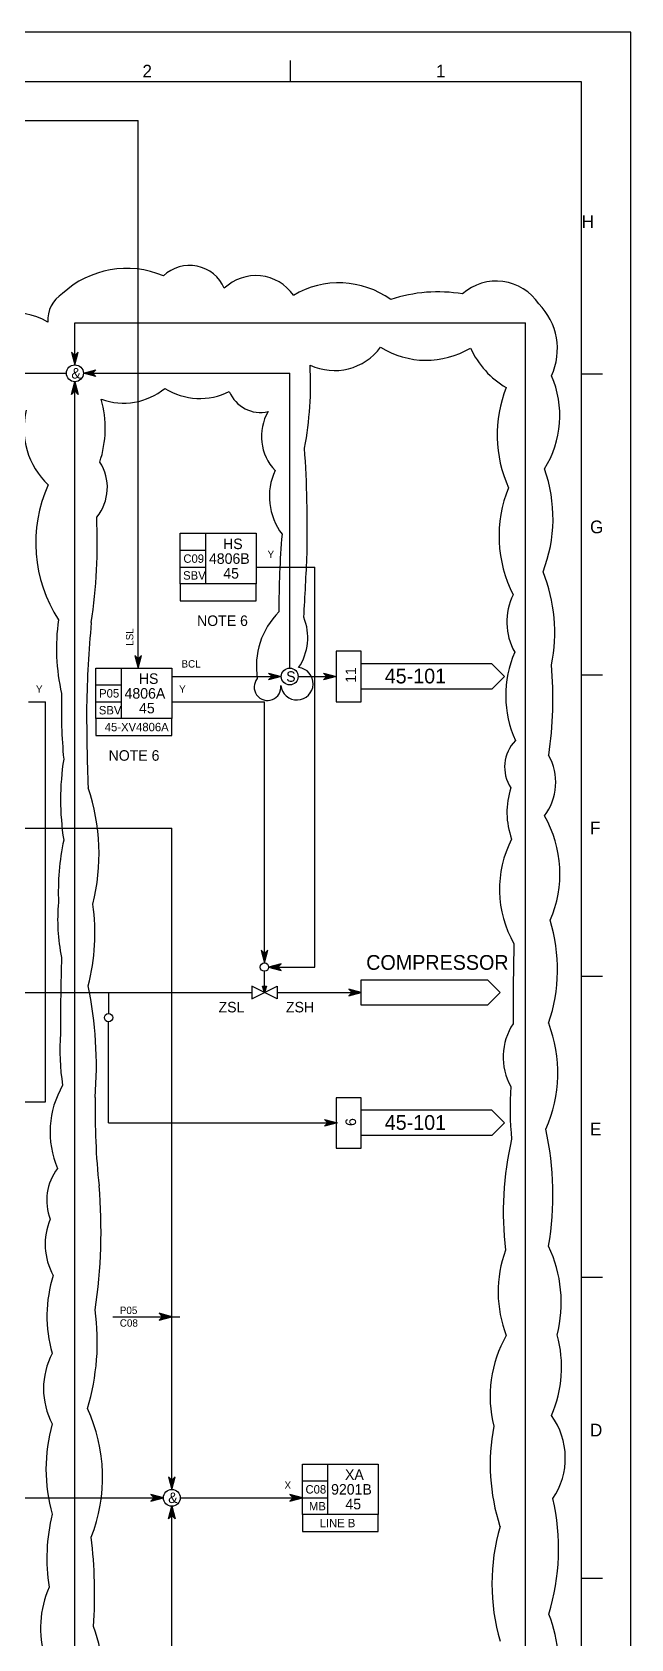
# Model space of a CAD drawing. Extents: x 0 to 841, y 0 to 594.
# Drawn here: x 698.8 to 841, y 212.5 to 594 of the extents above; entities that cross this region are included whole.
import ezdxf

# ---------------------------------------------------------------- set-up
doc = ezdxf.new("R2010")
doc.units = 0
for name, color, linetype in [('01-LIN-025-A', 7, 'Continuous'), ('08-LIN-050-A', 7, 'Continuous'), ('09-LIN-050-B', 7, 'Continuous'), ('35-TXT-025', 7, 'Continuous'), ('43-', 7, 'Continuous'), ('45-', 7, 'Continuous'), ('46-', 7, 'Continuous'), ('47-', 7, 'Continuous'), ('48-BOR-018', 7, 'Continuous'), ('49-LOG-UD', 7, 'Continuous'), ('50-REV-035-TRNG', 7, 'Continuous')]:
    doc.layers.add(name, color=color, linetype=linetype)

msp = doc.modelspace()

# ---------------------------------------------------------------- linework, layer by layer
at = {"layer": '01-LIN-025-A'}
for p, q in [((760.1, 587.26), (760.1, 582.23)), ((760.1, 587.26), (760.1, 582.23)), ((829.26, 582.23), (10.33, 582.23)), ((829.26, 582.23), (10.33, 582.23)), ((829.26, 112.01), (829.26, 582.23)), ((829.26, 112.01), (829.26, 582.23)), ((834.27, 512.76), (829.26, 512.76)), ((834.27, 512.76), (829.26, 512.76)), ((834.27, 441.28), (829.26, 441.28)), ((834.27, 441.28), (829.26, 441.28)), ((834.27, 369.8), (829.26, 369.8)), ((834.27, 369.8), (829.26, 369.8)), ((834.27, 298.32), (829.26, 298.32)), ((834.27, 298.32), (829.26, 298.32)), ((834.27, 226.84), (829.26, 226.84)), ((834.27, 226.84), (829.26, 226.84))]:
    msp.add_line(p, q, dxfattribs=at)
msp.add_lwpolyline([(718, 289), (733.95, 289)], dxfattribs=at)
for centre, radius, start, end in [((736.21, 529.59), 9.01, 23.5439, 133.479), ((721.26, 515.64), 22.27, 66.8695, 133.072), ((751.96, 525.38), 10.82, 34.4936, 133.8516), ((771.66, 513.32), 21.14, 54.3489, 120.6711), ((809.08, 522.83), 12.07, 33.5401, 131.6852), ((709.8, 525.73), 7.22, 121.2229, 184.6618), ((795.2, 497.02), 35.31, 80.4468, 108.524), ((694.73, 512.25), 15.1, 58.5975, 144.0263), ((808.31, 518.78), 15.24, 335.3158, 44.6967), ((770.62, 527.26), 13.61, 244.7811, 323.5923), ((792.4, 536.62), 20.53, 238.1585, 300.8535), ((822.17, 527.82), 21.17, 204.6621, 239.4263), ((683.92, 510.33), 81.03, 349.2576, 3.2577), ((800.44, 502.94), 23.7, 327.7758, 23.5611), ((720.56, 521.4), 15.49, 250.0618, 309.3191), ((738.67, 522.58), 15.56, 237.7834, 296.6974), ((753.07, 511.67), 7.99, 202, 283.0429), ((839.44, 498.36), 30.2, 158.162, 204.5019), ((715.27, 499.82), 18.36, 166.0054, 226.5096), ((690.5, 499.98), 25.7, 341.7095, 15.4621), ((765.08, 498), 11.79, 150.033, 223.4718), ((484.2, 476.04), 279.98, 358.7889, 3.9306), ((705.62, 485.88), 11.08, 320.5416, 33.0105), ((769.94, 483.72), 14.77, 155.3031, 217.2217), ((787.46, 478.53), 35.06, 338.8024, 19.6282), ((733.29, 472.74), 33.61, 155.8126, 212.9833), ((840.23, 474.33), 30.53, 157.8623, 207.1159), ((586.47, 472.85), 127.84, 351.4244, 2.6838), ((942.04, 458.21), 184.6, 174.8479, 180.5717), ((-126.81, 508.79), 891.77, 356.54713, 357.51491), ((784.3, 451.46), 38.63, 348.497, 21.89), ((826.1, 453.95), 14.56, 153.6235, 209.4722), ((751.9, 447.65), 47.29, 171.7397, 193.0984), ((770.43, 443.38), 18.36, 134.9925, 188.9448), ((751.52, 450.24), 12.77, 326.102, 22.2484), ((991.97, 428.31), 280.25, 174.7838, 178.8577), ((837.12, 436.5), 25.83, 156.5173, 204.4877), ((761.71, 439.29), 3.86, 186.0758, 83.9135), ((731.42, 435.86), 91.08, 351.4487, 4.9721), ((754.73, 438.48), 3.18, 139.9747, 7.1349), ((826.54, 432.98), 120.76, 178.1272, 185.5087), ((1137.51, 432.33), 425.73, 179.7893, 182.3927), ((819.96, 419.5), 8.94, 135.2292, 213.5376), ((768.5, 411.77), 62.91, 171.2041, 188.7959), ((809.98, 415.88), 13.18, 322.8, 29.2195), ((665.99, 398.88), 48.75, 345.815, 18.7655), ((830.19, 408.75), 18.61, 161.8043, 199.9315), ((796.91, 394.21), 27.26, 336.0128, 30.1743), ((764.93, 389.82), 59.88, 168.1134, 182.361), ((835.89, 390.48), 26.08, 152.7933, 209.7523), ((746.88, 383.16), 41.98, 174.2681, 192.2102), ((664.38, 380.02), 49.36, 345.414, 8.0461), ((783.38, 371.42), 40.18, 341.4991, 16.9316), ((1101.92, 359.85), 396.34, 177.9136, 180.517), ((1477.26, 361.6), 664.21, 178.62553, 180.26216), ((618.66, 348.43), 95.43, 355.5724, 11.579), ((790.95, 346.92), 32.72, 335.8906, 21.0549), ((755.18, 352.08), 49.76, 175.1664, 189.414), ((824.93, 350.66), 14.26, 146.3196, 209.439), ((725.15, 332.84), 22.06, 149.799, 203.0495), ((883.47, 338.43), 71.15, 175.7921, 185.8926), ((884.37, 338.03), 170.59, 178.9792, 186.0426), ((749.45, 317.93), 73.05, 350.4081, 12.3521), ((888.3, 313.68), 77.59, 167.0115, 186.5856), ((714.93, 316.6), 12.62, 142.9496, 200.793), ((589.49, 309.23), 125.71, 351.4756, 4.9452), ((717.15, 306.22), 15.22, 157.1837, 209.1749), ((792.99, 292.39), 31.47, 345.7585, 25.1203), ((838.54, 294.9), 29.05, 160.1123, 200.9292), ((734.14, 289.15), 31.78, 162.3117, 196.1608), ((659.23, 283.13), 55.09, 343.202, 7.7951), ((836.8, 270.07), 29.22, 150.3625, 194.0661), ((796.14, 276.98), 28.41, 336.3039, 15.6691), ((719.47, 271.91), 17.93, 152.1177, 207.8823), ((676.68, 250.84), 38.89, 338.5671, 24.8828), ((741.65, 252.8), 39.52, 164.2457, 195.7543), ((808.25, 255.44), 17.19, 325.8893, 36.0524), ((855.15, 253.94), 47.56, 169.0549, 198.0412), ((770.75, 233.94), 53.08, 342.9007, 12.9095), ((745.52, 231.63), 43.18, 166.0027, 189.0901), ((596.64, 223), 117.04, 356.3005, 6.6876), ((857.38, 225.58), 49.36, 163.9722, 196.0278), ((724.97, 215.09), 24.13, 156.2612, 197.0071), ((796.53, 207.59), 27.17, 340.5998, 23.2825), ((687.08, 205.25), 28.26, 335.9215, 21.1663)]:
    msp.add_arc(centre, radius, start, end, dxfattribs=at)
at = {"layer": '08-LIN-050-A'}
for p, q in [((593, 366), (751, 366)), ((757, 366), (777, 366))]:
    msp.add_line(p, q, dxfattribs=at)
at = {"layer": '09-LIN-050-B'}
msp.add_lwpolyline([(0, 0), (841, 0), (841, 594), (0, 594)], close=True, dxfattribs=at)
msp.add_lwpolyline([(0, 0), (841, 0), (841, 594), (0, 594)], close=True, dxfattribs=at)
at = {"layer": '43-'}
for p, q in [((777, 369), (807, 369)), ((777, 363), (777, 369)), ((807, 369), (810, 366)), ((807, 363), (777, 363)), ((810, 366), (807, 363))]:
    msp.add_line(p, q, dxfattribs=at)
at = {"layer": '46-'}
for p, q in [((709, 517.2), (708.2, 518)), ((708.2, 518), (709, 515)), ((709, 517), (708.4, 517.6)), ((708.4, 517.6), (709, 515.4)), ((709, 516.8), (708.6, 517.2)), ((708.6, 517.2), (709, 515.8)), ((709, 516.6), (708.8, 516.8)), ((708.8, 516.8), (709, 516.2)), ((709, 515), (709.8, 518)), ((709.8, 518), (709, 517.2)), ((709, 515.4), (709.6, 517.6)), ((709.6, 517.6), (709, 517)), ((709, 515.8), (709.4, 517.2)), ((709.4, 517.2), (709, 516.8)), ((709, 516.2), (709.2, 516.8)), ((709.2, 516.8), (709, 516.6)), ((711, 513), (714, 513.8)), ((714, 512.2), (711, 513)), ((711.4, 513), (713.6, 513.6)), ((713.6, 512.4), (711.4, 513)), ((711.8, 513), (713.2, 513.4)), ((713.2, 512.6), (711.8, 513)), ((712.2, 513), (712.8, 513.2)), ((712.8, 512.8), (712.2, 513)), ((712.8, 513.2), (712.6, 513)), ((712.6, 513), (712.8, 512.8)), ((713.2, 513.4), (712.8, 513)), ((712.8, 513), (713.2, 512.6)), ((713.6, 513.6), (713, 513)), ((713, 513), (713.6, 512.4)), ((714, 513.8), (713.2, 513)), ((713.2, 513), (714, 512.2)), ((708.2, 508), (709, 511)), ((709, 508.8), (708.2, 508)), ((708.4, 508.4), (709, 510.6)), ((709, 509), (708.4, 508.4)), ((708.6, 508.8), (709, 510.2)), ((709, 509.2), (708.6, 508.8)), ((708.8, 509.2), (709, 509.8)), ((709, 509.4), (708.8, 509.2)), ((709, 511), (709.8, 508)), ((709, 510.6), (709.6, 508.4)), ((709, 510.2), (709.4, 508.8)), ((709, 509.8), (709.2, 509.2)), ((709.2, 509.2), (709, 509.4)), ((709.4, 508.8), (709, 509.2)), ((709.6, 508.4), (709, 509)), ((709.8, 508), (709, 508.8)), ((724, 445.2), (723.2, 446)), ((723.2, 446), (724, 443)), ((724, 445), (723.4, 445.6)), ((723.4, 445.6), (724, 443.4)), ((724, 444.8), (723.6, 445.2)), ((723.6, 445.2), (724, 443.8)), ((724, 444.6), (723.8, 444.8)), ((723.8, 444.8), (724, 444.2)), ((724, 443), (724.8, 446)), ((724.8, 446), (724, 445.2)), ((724, 443.4), (724.6, 445.6)), ((724.6, 445.6), (724, 445)), ((724, 443.8), (724.4, 445.2)), ((724.4, 445.2), (724, 444.8)), ((724, 444.2), (724.2, 444.8)), ((724.2, 444.8), (724, 444.6)), ((755.8, 441), (755, 441.8)), ((755, 441.8), (758, 441)), ((758, 441), (755, 440.2)), ((755, 440.2), (755.8, 441)), ((756, 441), (755.4, 441.6)), ((755.4, 441.6), (757.6, 441)), ((757.6, 441), (755.4, 440.4)), ((755.4, 440.4), (756, 441)), ((756.2, 441), (755.8, 441.4)), ((755.8, 441.4), (757.2, 441)), ((757.2, 441), (755.8, 440.6)), ((755.8, 440.6), (756.2, 441)), ((756.4, 441), (756.2, 441.2)), ((756.2, 441.2), (756.8, 441)), ((756.8, 441), (756.2, 440.8)), ((756.2, 440.8), (756.4, 441)), ((768.8, 441), (768, 441.8)), ((768, 441.8), (771, 441)), ((771, 441), (768, 440.2)), ((768, 440.2), (768.8, 441)), ((769, 441), (768.4, 441.6)), ((768.4, 441.6), (770.6, 441)), ((770.6, 441), (768.4, 440.4)), ((768.4, 440.4), (769, 441)), ((769.2, 441), (768.8, 441.4)), ((768.8, 441.4), (770.2, 441)), ((770.2, 441), (768.8, 440.6)), ((768.8, 440.6), (769.2, 441)), ((769.4, 441), (769.2, 441.2)), ((769.2, 441.2), (769.8, 441)), ((769.8, 441), (769.2, 440.8)), ((769.2, 440.8), (769.4, 441)), ((754, 375.2), (753.2, 376)), ((753.2, 376), (754, 373)), ((754, 375), (753.4, 375.6)), ((753.4, 375.6), (754, 373.4)), ((754, 374.8), (753.6, 375.2)), ((753.6, 375.2), (754, 373.8)), ((754, 374.6), (753.8, 374.8)), ((753.8, 374.8), (754, 374.2)), ((754, 373), (754.8, 376)), ((754.8, 376), (754, 375.2)), ((754, 373.4), (754.6, 375.6)), ((754.6, 375.6), (754, 375)), ((754, 373.8), (754.4, 375.2)), ((754.4, 375.2), (754, 374.8)), ((754, 374.2), (754.2, 374.8)), ((754.2, 374.8), (754, 374.6)), ((758, 372.8), (755, 372)), ((755, 372), (758, 371.2)), ((757.6, 372.6), (755.4, 372)), ((755.4, 372), (757.6, 371.4)), ((757.2, 372.4), (755.8, 372)), ((755.8, 372), (757.2, 371.6)), ((756.8, 372.2), (756.2, 372)), ((756.2, 372), (756.8, 371.8)), ((756.6, 372), (756.8, 372.2)), ((756.8, 371.8), (756.6, 372)), ((756.8, 372), (757.2, 372.4)), ((757.2, 371.6), (756.8, 372)), ((757, 372), (757.6, 372.6)), ((757.6, 371.4), (757, 372)), ((757.2, 372), (758, 372.8)), ((758, 371.2), (757.2, 372)), ((777, 366), (774, 366.8)), ((774, 366.8), (774.8, 366)), ((776.6, 366), (774.4, 366.6)), ((774.4, 366.6), (775, 366)), ((776.2, 366), (774.8, 366.4)), ((774.8, 366.4), (775.2, 366)), ((774.8, 366), (774, 365.2)), ((774, 365.2), (777, 366)), ((775, 366), (774.4, 365.4)), ((774.4, 365.4), (776.6, 366)), ((775.2, 366), (774.8, 365.6)), ((774.8, 365.6), (776.2, 366)), ((775.8, 366), (775.2, 366.2)), ((775.2, 366.2), (775.4, 366)), ((775.4, 366), (775.2, 365.8)), ((775.2, 365.8), (775.8, 366)), ((769.03, 335), (768.23, 335.8)), ((768.23, 335.8), (771.23, 335)), ((771.23, 335), (768.23, 334.2)), ((768.23, 334.2), (769.03, 335)), ((769.23, 335), (768.63, 335.6)), ((768.63, 335.6), (770.83, 335)), ((770.83, 335), (768.63, 334.4)), ((768.63, 334.4), (769.23, 335)), ((769.43, 335), (769.03, 335.4)), ((769.03, 335.4), (770.43, 335)), ((770.43, 335), (769.03, 334.6)), ((769.03, 334.6), (769.43, 335)), ((769.63, 335), (769.43, 335.2)), ((769.43, 335.2), (770.03, 335)), ((770.03, 335), (769.43, 334.8)), ((769.43, 334.8), (769.63, 335)), ((732, 289), (729, 289.8)), ((729, 289.8), (729.8, 289)), ((729.8, 289), (729, 288.2)), ((729, 288.2), (732, 289)), ((731.6, 289), (729.4, 289.6)), ((729.4, 289.6), (730, 289)), ((730, 289), (729.4, 288.4)), ((729.4, 288.4), (731.6, 289)), ((731.2, 289), (729.8, 289.4)), ((729.8, 289.4), (730.2, 289)), ((730.2, 289), (729.8, 288.6)), ((729.8, 288.6), (731.2, 289)), ((730.8, 289), (730.2, 289.2)), ((730.2, 289.2), (730.4, 289)), ((730.4, 289), (730.2, 288.8)), ((730.2, 288.8), (730.8, 289)), ((732, 250.2), (731.2, 251)), ((731.2, 251), (732, 248)), ((732, 250), (731.4, 250.6)), ((731.4, 250.6), (732, 248.4)), ((732, 249.8), (731.6, 250.2)), ((731.6, 250.2), (732, 248.8)), ((732, 249.6), (731.8, 249.8)), ((731.8, 249.8), (732, 249.2)), ((732, 248), (732.8, 251)), ((732.8, 251), (732, 250.2)), ((732, 248.4), (732.6, 250.6)), ((732.6, 250.6), (732, 250)), ((732, 248.8), (732.4, 250.2)), ((732.4, 250.2), (732, 249.8)), ((732, 249.2), (732.2, 249.8)), ((732.2, 249.8), (732, 249.6)), ((730, 246), (727, 246.8)), ((727, 246.8), (727.8, 246)), ((727.8, 246), (727, 245.2)), ((727, 245.2), (730, 246)), ((729.6, 246), (727.4, 246.6)), ((727.4, 246.6), (728, 246)), ((728, 246), (727.4, 245.4)), ((727.4, 245.4), (729.6, 246)), ((729.2, 246), (727.8, 246.4)), ((727.8, 246.4), (728.2, 246)), ((728.2, 246), (727.8, 245.6)), ((727.8, 245.6), (729.2, 246)), ((728.8, 246), (728.2, 246.2)), ((728.2, 246.2), (728.4, 246)), ((728.4, 246), (728.2, 245.8)), ((728.2, 245.8), (728.8, 246)), ((763, 246), (760, 246.8)), ((760, 246.8), (760.8, 246)), ((760.8, 246), (760, 245.2)), ((760, 245.2), (763, 246)), ((762.6, 246), (760.4, 246.6)), ((760.4, 246.6), (761, 246)), ((761, 246), (760.4, 245.4)), ((760.4, 245.4), (762.6, 246)), ((762.2, 246), (760.8, 246.4)), ((760.8, 246.4), (761.2, 246)), ((761.2, 246), (760.8, 245.6)), ((760.8, 245.6), (762.2, 246)), ((761.8, 246), (761.2, 246.2)), ((761.2, 246.2), (761.4, 246)), ((761.4, 246), (761.2, 245.8)), ((761.2, 245.8), (761.8, 246)), ((731.2, 241), (732, 244)), ((732, 241.8), (731.2, 241)), ((731.4, 241.4), (732, 243.6)), ((732, 242), (731.4, 241.4)), ((731.6, 241.8), (732, 243.2)), ((732, 242.2), (731.6, 241.8)), ((731.8, 242.2), (732, 242.8)), ((732, 242.4), (731.8, 242.2)), ((732, 244), (732.8, 241)), ((732, 243.6), (732.6, 241.4)), ((732, 243.2), (732.4, 241.8)), ((732, 242.8), (732.2, 242.2)), ((732.2, 242.2), (732, 242.4)), ((732.4, 241.8), (732, 242.2)), ((732.6, 241.4), (732, 242)), ((732.8, 241), (732, 241.8))]:
    msp.add_line(p, q, dxfattribs=at)
for points in [[(635, 573), (724, 573)], [(724, 443), (724, 573)], [(709, 517), (709, 525)], [(709, 525), (816, 525)], [(816, 169), (816, 525)], [(509, 513), (707, 513)], [(711, 513), (760, 513)], [(760, 443), (760, 513)], [(709, 186), (709, 511)], [(752, 467), (766, 467)], [(766, 372), (766, 467)], [(732, 441), (758, 441)], [(762, 441), (771, 441)], [(698, 435), (702, 435)], [(702, 340), (702, 435)], [(732, 435), (754, 435)], [(754, 374), (754, 435)], [(573, 405), (732, 405)], [(732, 248), (732, 405)], [(756, 372), (766, 372)], [(717, 335), (717, 359)], [(680, 340), (702, 340)], [(717, 335), (771, 335)], [(507, 246), (730, 246)], [(734, 246), (763, 246)], [(732, 186), (732, 243)]]:
    msp.add_lwpolyline(points, dxfattribs=at)
at = {"layer": '47-'}
for p, q in [((754, 366), (754, 371)), ((717, 366), (717, 361))]:
    msp.add_line(p, q, dxfattribs=at)
msp.add_lwpolyline([(754, 366), (757, 367.5), (757, 364.5), (751, 367.5), (751, 364.5), (754, 366)], dxfattribs=at)
for centre in [(754, 372), (717, 360)]:
    msp.add_circle(centre, 1, dxfattribs=at)
at = {"layer": '48-BOR-018'}
for p, q in [((734, 475), (752, 475)), ((734, 463), (734, 475)), ((740, 475), (740, 463)), ((752, 475), (752, 463)), ((734, 471), (740, 471)), ((734, 467), (740, 467)), ((752, 463), (734, 463)), ((734, 463), (734, 459)), ((752, 459), (752, 463)), ((734, 459), (752, 459)), ((714, 443), (732, 443)), ((714, 431), (714, 443)), ((720, 443), (720, 431)), ((732, 443), (732, 431)), ((714, 439), (720, 439)), ((714, 435), (720, 435)), ((732, 431), (714, 431)), ((714, 431), (714, 427)), ((732, 427), (732, 431)), ((714, 427), (732, 427)), ((763, 254), (781, 254)), ((763, 242), (763, 254)), ((769, 254), (769, 242)), ((781, 254), (781, 242)), ((763, 250), (769, 250)), ((763, 246), (769, 246)), ((781, 242), (763, 242)), ((763, 242), (763, 238)), ((781, 238), (781, 242)), ((763, 238), (781, 238))]:
    msp.add_line(p, q, dxfattribs=at)
for centre in [(709, 513), (760, 441), (732, 246)]:
    msp.add_circle(centre, 2, dxfattribs=at)
at = {"layer": '49-LOG-UD'}
for p, q in [((771, 447), (771, 435)), ((777, 447), (771, 447)), ((777, 435), (777, 447)), ((808, 444), (777, 444)), ((808, 444), (811, 441)), ((811, 441), (808, 438)), ((771, 435), (777, 435)), ((808, 438), (777, 438)), ((771, 341), (771, 329)), ((777, 341), (771, 341)), ((777, 329), (777, 341)), ((808, 338), (777, 338)), ((808, 338), (811, 335)), ((808, 332), (777, 332)), ((811, 335), (808, 332)), ((771, 329), (777, 329))]:
    msp.add_line(p, q, dxfattribs=at)
at = {"layer": '50-REV-035-TRNG'}
for p, q in [((754, 366), (753.5, 367.5)), ((753.5, 367.5), (754.5, 367.5)), ((754.04, 366.24), (753.65, 367.42)), ((753.65, 367.42), (754.35, 367.42)), ((754.04, 366.47), (753.8, 367.34)), ((753.8, 367.34), (754.2, 367.34)), ((754.04, 366.71), (753.88, 367.26)), ((753.88, 367.26), (754.04, 367.26)), ((754.5, 367.5), (754, 366)), ((754.35, 367.42), (754.04, 366.47)), ((754.2, 367.34), (754.04, 366.71)), ((754.04, 367.26), (754.04, 366.94))]:
    msp.add_line(p, q, dxfattribs=at)

# ---------------------------------------------------------------- texts
at = {"layer": '01-LIN-025-A'}
for s, p in [('2', (725.04, 583.23)), ('2', (725.04, 583.23)), ('1', (794.71, 583.23)), ('1', (794.71, 583.23)), ('H', (829.31, 547.49)), ('H', (829.31, 547.49)), ('G', (831.31, 475.01)), ('G', (831.31, 475.01)), ('F', (831.31, 403.53)), ('F', (831.31, 403.53)), ('E', (831.31, 332.04)), ('E', (831.31, 332.04)), ('D', (831.31, 260.56)), ('D', (831.31, 260.56))]:
    msp.add_text(s, height=3.02, dxfattribs=at).set_placement(p)
at = {"layer": '35-TXT-025'}
for p in [(738, 453), (717, 421)]:
    msp.add_text('NOTE 6', height=2.5, dxfattribs=at).set_placement(p)
at = {"layer": '45-'}
for s, p in [('P05', (719.66, 289.63)), ('C08', (719.66, 286.63))]:
    msp.add_text(s, height=1.75, dxfattribs=at).set_placement(p)
at = {"layer": '49-LOG-UD'}
for s, p in [('45-101', (782.56, 439.36)), ('COMPRESSOR', (778.16, 371.36)), ('45-101', (782.56, 333.36))]:
    msp.add_text(s, height=3.5, dxfattribs=at).set_placement(p)
at = {"layer": '50-REV-035-TRNG'}
for s, height, p in [('&', 2.5, (708.15, 511.75)), ('HS', 2.5, (744.18, 471.25)), ('C09', 2, (734.75, 468)), ('4806B', 2.5, (740.83, 467.75)), ('Y', 1.75, (754.74, 469.13)), ('SBV', 2, (734.69, 464)), ('45', 2.5, (744.23, 464.25)), ('BCL', 1.75, (734.3, 443.13)), ('Y', 1.75, (699.74, 437.13)), ('HS', 2.5, (724.18, 439.25)), ('Y', 1.75, (733.74, 437.13)), ('S', 2.5, (759.16, 439.75)), ('P05', 2, (714.75, 436)), ('4806A', 2.5, (720.79, 435.75)), ('SBV', 2, (714.68, 432)), ('45', 2.5, (724.23, 432.25)), ('45-XV4806A', 2, (716.09, 428)), ('ZSL', 2.5, (743.11, 361.25)), ('ZSH', 2.5, (759.11, 361.25)), ('XA', 2.5, (773.13, 250.25)), ('X', 1.75, (758.76, 248.13)), ('C08', 2, (763.75, 247)), ('9201B', 2.5, (769.83, 246.75)), ('&', 2.5, (731.15, 244.75)), ('MB', 2, (764.57, 243)), ('45', 2.5, (773.23, 243.25)), ('LINE B', 2, (767.1, 239))]:
    msp.add_text(s, height=height, dxfattribs=at).set_placement(p)
for s, height, p in [('LSL', 1.75, (722.87, 448.3)), ('11', 2.5, (775.75, 439.5)), ('6', 2.5, (775.75, 334.28))]:
    msp.add_text(s, height=height, rotation=90, dxfattribs=at).set_placement(p)

doc.saveas('drawing.dxf')
